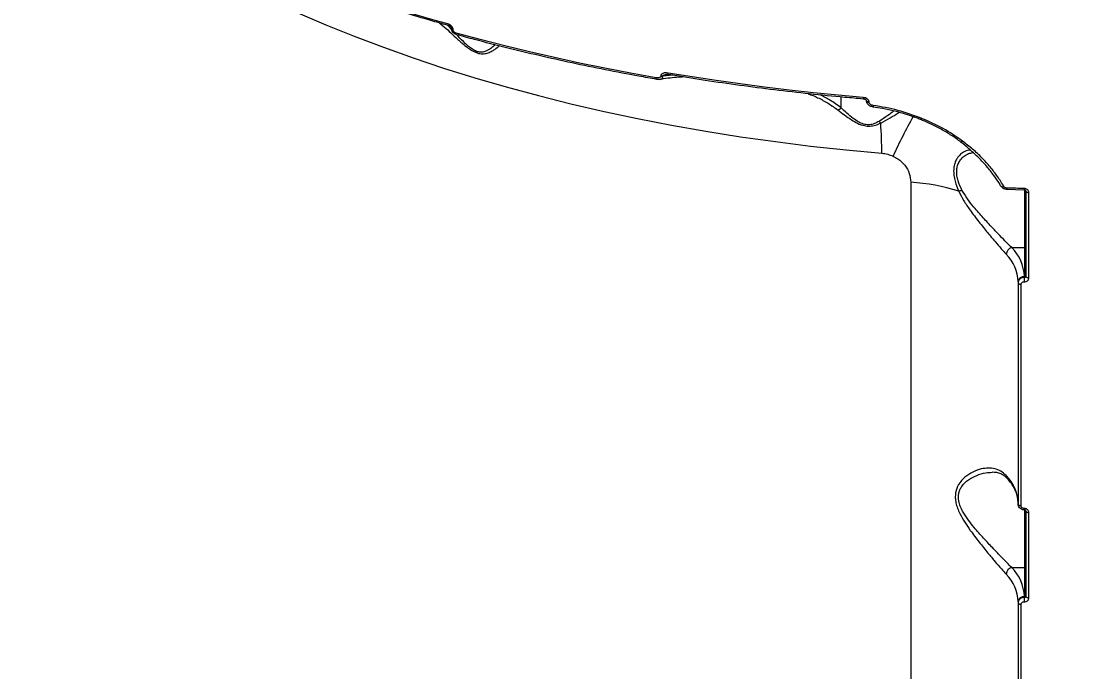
# Model space of a CAD drawing. Header units: millimetres. Extents: x -4781 to 5098, y -4410 to 4664.
# Drawn here: x -1918.4 to -1572.3, y -180.9 to 28 of the extents above; entities that cross this region are included whole.
import ezdxf

# ---------------------------------------------------------------- set-up
doc = ezdxf.new("R2010")
doc.units = ezdxf.units.MM
for name, color, linetype in [('DIKOM_ОБЪЕКТ', 7, 'Continuous'), ('DIKOM_РАЗМЕР_ЗОНА', 7, 'Continuous'), ('DIKOM_РАЗМЕР_ОБЪЕКТА', 7, 'Continuous')]:
    doc.layers.add(name, color=color, linetype=linetype)
doc.styles.add('style1', font='arial.ttf', dxfattribs={"width": 0.8})
doc.dimstyles.new('1-50', dxfattribs={"dimtxt": 300, "dimasz": 200, "dimexe": 100, "dimexo": 0, "dimgap": 100, "dimtad": 1, "dimtxsty": 'style1', "dimcen": 200, "dimclrd": 7, "dimclre": 7, "dimclrt": 7, "dimadec": 1, "dimazin": 2, "dimtfac": 1, "dimtmove": 0, "dimatfit": 2, "dimfxl": 0, "dimlwd": 25, "dimlwe": 18, "dimarcsym": 0})

# ---------------------------------------------------------------- blocks, each defined once
blk = doc.blocks.new('*D54')
at = {"layer": 'Defpoints', "color": 0, "transparency": 16777216}
for p in [(2534.93, 1098.4), (-3331.22, 763.4), (2534.93, -3200.56)]:
    blk.add_point(p, dxfattribs=at)
at = {"layer": 'DIKOM_РАЗМЕР_ОБЪЕКТА', "color": 7, "lineweight": 18, "transparency": 16777216}
for p, q in [((2534.93, 1098.4), (2534.93, -3300.56)), ((-3331.22, 763.4), (-3331.22, -3300.56))]:
    blk.add_line(p, q, dxfattribs=at)
at = {"layer": 'DIKOM_РАЗМЕР_ОБЪЕКТА', "color": 7, "lineweight": 25, "transparency": 16777216}
blk.add_line((-3131.22, -3200.56), (2334.93, -3200.56), dxfattribs=at)
at = {"layer": 'DIKOM_РАЗМЕР_ОБЪЕКТА', "color": 7, "transparency": 16777216}
for points in [[(-3131.22, -3167.23), (-3131.22, -3233.9), (-3331.22, -3200.56)], [(2334.93, -3167.23), (2334.93, -3233.9), (2534.93, -3200.56)]]:
    blk.add_solid(points, dxfattribs=at)
at = {"layer": 'DIKOM_РАЗМЕР_ОБЪЕКТА', "color": 7, "transparency": 16777216, "insert": (941.13, -2947.39), "char_height": 300, "attachment_point": 5, "style": 'style1'}
blk.add_mtext('5870', dxfattribs=at)
blk = doc.blocks.new('*D57')
at = {"layer": 'Defpoints', "color": 0, "transparency": 16777216}
for p in [(4034.06, 1180.11), (-4781.22, 856.14), (4034.06, -4310.06)]:
    blk.add_point(p, dxfattribs=at)
at = {"layer": 'DIKOM_РАЗМЕР_ЗОНА', "color": 7, "lineweight": 18, "transparency": 16777216}
for p, q in [((4034.06, 1180.11), (4034.06, -4410.06)), ((-4781.22, 856.14), (-4781.22, -4410.06))]:
    blk.add_line(p, q, dxfattribs=at)
at = {"layer": 'DIKOM_РАЗМЕР_ЗОНА', "color": 7, "lineweight": 25, "transparency": 16777216}
blk.add_line((-4581.22, -4310.06), (3834.06, -4310.06), dxfattribs=at)
at = {"layer": 'DIKOM_РАЗМЕР_ЗОНА', "color": 7, "transparency": 16777216}
for points in [[(-4581.22, -4276.72), (-4581.22, -4343.39), (-4781.22, -4310.06)], [(3834.06, -4276.72), (3834.06, -4343.39), (4034.06, -4310.06)]]:
    blk.add_solid(points, dxfattribs=at)
at = {"layer": 'DIKOM_РАЗМЕР_ЗОНА', "color": 7, "transparency": 16777216, "insert": (-1490.8, -4056.88), "char_height": 300, "attachment_point": 5, "style": 'style1'}
blk.add_mtext('8820', dxfattribs=at)

msp = doc.modelspace()

# ---------------------------------------------------------------- linework, layer by layer
at = {"layer": 'DIKOM_ОБЪЕКТ', "color": 7, "linetype": 'Continuous', "lineweight": 15}
for p, q in [((-1780.156, 25.479), (-1781.424, 26.798)), ((-1780.211, 25.901), (-1780.211, 25.929)), ((-1779.687, 25.448), (-1779.687, 25.476)), ((-1712.934, 10.593), (-1712.934, 10.489)), ((-1712.287, 10.595), (-1710.285, 10.957)), ((-1709.103, 10.759), (-1712.287, 10.491)), ((-1712.287, 10.491), (-1712.287, 10.595)), ((-1654.998, 0.267), (-1654.998, 3.767)), ((-1646.828, 2.593), (-1646.828, 2.653)), ((-1645.985, 2.084), (-1645.985, 2.165)), ((-1644.667, 0.573), (-1644.671, 0.573)), ((-1632.583, -23.649), (-1632.583, -323.657)), ((-1596.101, -26.128), (-1601.721, -25.998)), ((-1596.081, -26.098), (-1596.081, -44.644)), ((-1595.581, -26.442), (-1595.581, -53.871)), ((-1594.616, -54.386), (-1594.616, -26.957)), ((-1600.131, -44.644), (-1596.081, -44.644)), ((-1596.081, -44.644), (-1596.081, -53.912)), ((-1596.081, -53.912), (-1596.081, -54.272)), ((-1598.081, -55.626), (-1598.081, -55.966)), ((-1598.081, -55.966), (-1598.081, -127.111)), ((-1597.122, -127.626), (-1597.122, -56.481)), ((-1596.081, -128.958), (-1596.081, -147.504)), ((-1595.581, -129.302), (-1595.581, -156.732)), ((-1594.616, -157.246), (-1594.616, -129.817)), ((-1600.131, -147.504), (-1596.081, -147.504)), ((-1596.081, -147.504), (-1596.081, -156.772)), ((-1598.081, -158.486), (-1598.081, -158.826)), ((-1598.081, -158.826), (-1598.081, -229.971)), ((-1596.081, -156.772), (-1596.081, -157.132)), ((-1597.122, -230.486), (-1597.122, -159.341))]:
    msp.add_line(p, q, dxfattribs=at)
at = {"layer": 'DIKOM_ОБЪЕКТ', "color": 7, "linetype": 'Continuous', "lineweight": 15, "flags": 128}
for points in [[(-1781.103, 27.158), (-1786.234, 28.622), (-1791.324, 30.123), (-1796.373, 31.661), (-1801.38, 33.235), (-1806.344, 34.845), (-1811.263, 36.49), (-1816.138, 38.17), (-1820.966, 39.886)], [(-1829.565, 30.854), (-1820.626, 27.004), (-1811.464, 23.298), (-1802.086, 19.736), (-1792.502, 16.323), (-1782.721, 13.062), (-1772.75, 9.957), (-1762.601, 7.01), (-1752.282, 4.223), (-1741.802, 1.6), (-1731.172, -0.858), (-1720.402, -3.146), (-1709.501, -5.265), (-1698.48, -7.212), (-1687.348, -8.985), (-1676.117, -10.582), (-1664.796, -12.002), (-1653.396, -13.243), (-1641.929, -14.305)], [(-1714.393, 9.936), (-1722.675, 11.426), (-1730.896, 13.004), (-1739.051, 14.671), (-1747.136, 16.424), (-1755.149, 18.265), (-1763.085, 20.191), (-1770.941, 22.203), (-1778.714, 24.298)], [(-1778.508, 23.788), (-1778.522, 23.792), (-1778.588, 23.836), (-1778.642, 23.911), (-1778.681, 24.016), (-1778.706, 24.146), (-1778.714, 24.298)], [(-1647.927, 3.612), (-1655.878, 4.323), (-1663.802, 5.112), (-1671.695, 5.98), (-1679.554, 6.926), (-1687.376, 7.949), (-1695.158, 9.05), (-1702.898, 10.226), (-1710.593, 11.48)], [(-1710.448, 10.984), (-1710.455, 10.985), (-1710.502, 11.018), (-1710.54, 11.087), (-1710.569, 11.19), (-1710.587, 11.322), (-1710.593, 11.48)], [(-1714.244, 9.439), (-1714.263, 9.444), (-1714.307, 9.483), (-1714.344, 9.555), (-1714.371, 9.657), (-1714.387, 9.785), (-1714.393, 9.936)], [(-1646.828, 2.665), (-1646.79, 2.534), (-1646.675, 2.4), (-1646.492, 2.289), (-1646.255, 2.208), (-1645.985, 2.165)], [(-1646.828, 2.594), (-1646.79, 2.453), (-1646.675, 2.32), (-1646.492, 2.208), (-1646.255, 2.128), (-1645.985, 2.084)], [(-1616.494, -10.672), (-1616.452, -10.691), (-1616.387, -10.685), (-1616.303, -10.65), (-1616.205, -10.587), (-1616.095, -10.498), (-1615.978, -10.387)], [(-1603.478, -24.892), (-1603.464, -24.979), (-1603.455, -25)], [(-1603.455, -25), (-1603.418, -25.049), (-1603.343, -25.099), (-1603.239, -25.127), (-1603.113, -25.133), (-1602.967, -25.117), (-1602.807, -25.078), (-1602.64, -25.019)], [(-1596.119, -25.643), (-1596.823, -25.629), (-1597.526, -25.614), (-1598.23, -25.599), (-1598.933, -25.583), (-1599.636, -25.566), (-1600.34, -25.549), (-1601.043, -25.531), (-1601.746, -25.513)], [(-1595.581, -26.442), (-1595.563, -26.541), (-1595.508, -26.635), (-1595.42, -26.723), (-1595.3, -26.8), (-1595.155, -26.864), (-1594.988, -26.913), (-1594.806, -26.944), (-1594.616, -26.957)], [(-1595.581, -53.871), (-1595.563, -53.97), (-1595.508, -54.065), (-1595.42, -54.152), (-1595.3, -54.23), (-1595.155, -54.293), (-1594.988, -54.342), (-1594.806, -54.374), (-1594.616, -54.386)], [(-1598.081, -55.966), (-1598.063, -56.064), (-1598.009, -56.158), (-1597.921, -56.246), (-1597.803, -56.323), (-1597.658, -56.387), (-1597.492, -56.436), (-1597.311, -56.467), (-1597.122, -56.481)], [(-1598.081, -127.111), (-1598.063, -127.209), (-1598.009, -127.303), (-1597.921, -127.391), (-1597.803, -127.468), (-1597.658, -127.532), (-1597.492, -127.58), (-1597.311, -127.612), (-1597.122, -127.626)], [(-1595.581, -129.302), (-1595.563, -129.401), (-1595.508, -129.495), (-1595.42, -129.583), (-1595.3, -129.66), (-1595.155, -129.724), (-1594.988, -129.773), (-1594.806, -129.804), (-1594.616, -129.817)], [(-1598.081, -158.826), (-1598.063, -158.924), (-1598.009, -159.018), (-1597.921, -159.106), (-1597.803, -159.183), (-1597.658, -159.247), (-1597.492, -159.296), (-1597.311, -159.327), (-1597.122, -159.341)], [(-1595.581, -156.732), (-1595.563, -156.83), (-1595.508, -156.925), (-1595.42, -157.012), (-1595.3, -157.089), (-1595.155, -157.154), (-1594.988, -157.202), (-1594.806, -157.233), (-1594.616, -157.246)]]:
    msp.add_lwpolyline(points, dxfattribs=at)
at = {"layer": 'DIKOM_ОБЪЕКТ', "color": 7, "linetype": 'Continuous', "lineweight": 15}
for centre, radius, start, end in [((-1780.6, 27.065), 0.512, 169.58378, 234.81008), ((-1779.634, 26.064), 0.591, 192.50161, 264.92036), ((-1779.63, 26.044), 0.599, 194.25983, 264.6148), ((-1712.617, 12.457), 1.891, 260.36191, 280.06031), ((-1712.617, 12.339), 1.877, 260.28715, 280.13507), ((-1647.267, 3.467), 0.676, 167.57274, 210.46157), ((-1656.923, 2.082), 2.646, 290.05819, 316.68779), ((-1643.793, 0.846), 0.92, 166.85523, 197.22749), ((-1477.341, -89.024), 177.047, 150.75164, 155.37585), ((-1630.062, -2.797), 0.887, 312.08408, 344.07106), ((-1640.489, -2.495), 2.764, 214.55062, 230.36879), ((-1770.396, -13.746), 128.469, 359.75064, 4.0718), ((-1637.047, -91.033), 67.533, 72.88644, 86.21004), ((-1618.623, -20.428), 6.233, 283.43588, 293.58291), ((-1599.955, -25.664), 1.797, 175.1922, 190.71804), ((-1593.715, -25.794), 2.409, 176.41619, 187.97602), ((-1599.568, -46.951), 2.375, 103.71832, 176.3348), ((-1609.85, -54.41), 13.778, 2.07104, 45.13977), ((-1596.048, -44.177), 0.468, 265.88404, 355.33655), ((-1611.195, -56.101), 13.122, 2.07352, 45.14074), ((-1596.214, -55.781), 1.874, 85.93867, 175.26617), ((-1573.143, -55.596), 22.977, 176.6958, 180.1186), ((-1611.193, -127.245), 13.121, 2.07074, 45.14352), ((-1600.629, -117.981), 1.311, 178.40348, 221.7844), ((-1593.666, -128.653), 2.458, 176.50243, 187.83353), ((-1599.568, -149.811), 2.375, 103.71832, 176.3348), ((-1609.851, -157.27), 13.779, 2.07236, 45.13845), ((-1596.047, -147.037), 0.468, 265.86278, 355.29479), ((-1611.195, -158.961), 13.123, 2.07443, 45.13983), ((-1596.214, -158.641), 1.874, 85.94489, 175.25995), ((-1573.143, -158.456), 22.977, 176.6958, 180.1186)]:
    msp.add_arc(centre, radius, start, end, dxfattribs=at)
for points, knots in [([(-1780.895, 26.647), (-1782.665, 27.149), (-1787.8, 28.606), (-1796.182, 31.125), (-1805.978, 34.252), (-1814.145, 37.014), (-1819.017, 38.754), (-1820.732, 39.367)], [0, 0, 0, 0, 0.129324, 0.3750439, 0.6207775, 0.8665159, 1, 1, 1, 1]), ([(-1784.007, 27.536), (-1783.663, 27.253), (-1781.968, 25.859), (-1779.412, 23.422), (-1776.672, 20.956), (-1774.82, 19.484), (-1773.334, 18.504), (-1771.776, 17.825), (-1770.166, 17.585), (-1768.692, 17.837), (-1767.384, 18.381), (-1766.046, 19.189), (-1765.336, 19.819), (-1764.899, 20.205)], [0, 0, 0, 0, 0.0538722, 0.2653687, 0.3877852, 0.4497691, 0.5135648, 0.5732555, 0.6330778, 0.7133812, 0.793099, 0.8729891, 1, 1, 1, 1]), ([(-1779.687, 25.476), (-1779.69, 25.542), (-1779.701, 25.756), (-1779.837, 26.149), (-1780.155, 26.597), (-1780.599, 26.969), (-1780.935, 27.095), (-1781.103, 27.158)], [0, 0, 0, 0, 0.0932092, 0.303856, 0.5302445, 0.7651576, 1, 1, 1, 1]), ([(-1780.213, 25.934), (-1780.212, 25.942), (-1780.211, 25.96), (-1780.231, 26.045), (-1780.283, 26.163), (-1780.377, 26.3), (-1780.514, 26.443), (-1780.685, 26.564), (-1780.826, 26.63), (-1780.884, 26.643), (-1780.892, 26.644)], [0, 0, 0, 0, 0.0921005, 0.2057078, 0.3191691, 0.4537432, 0.6002252, 0.7736065, 0.9658544, 1, 1, 1, 1]), ([(-1778.505, 23.802), (-1778.563, 23.814), (-1778.864, 23.876), (-1779.386, 24.205), (-1779.912, 24.79), (-1780.193, 25.404), (-1780.186, 25.769), (-1780.183, 25.899)], [0, 0, 0, 0, 0.0617289, 0.3256303, 0.6140422, 0.8634406, 1, 1, 1, 1]), ([(-1778.714, 24.298), (-1778.829, 24.341), (-1779.058, 24.426), (-1779.362, 24.679), (-1779.582, 24.986), (-1779.677, 25.257), (-1779.684, 25.404), (-1779.687, 25.448)], [0, 0, 0, 0, 0.2336382, 0.4672479, 0.6955926, 0.9088488, 1, 1, 1, 1]), ([(-1766.299, 20.565), (-1766.317, 20.543), (-1766.65, 20.13), (-1767.511, 19.35), (-1768.889, 18.498), (-1770.36, 18.074), (-1771.813, 18.241), (-1773.18, 18.88), (-1774.438, 19.791), (-1775.27, 20.529), (-1776.514, 21.69), (-1777.517, 22.733), (-1778.393, 23.645), (-1778.555, 23.813)], [0, 0, 0, 0, 0.0091918, 0.1692698, 0.327968, 0.4403921, 0.5214244, 0.6022732, 0.6841893, 0.7666355, 0.7801139, 0.9593957, 1, 1, 1, 1]), ([(-1714.244, 9.439), (-1716.156, 9.776), (-1721.701, 10.754), (-1730.798, 12.49), (-1741.494, 14.695), (-1752.067, 17.053), (-1762.509, 19.561), (-1771.312, 21.821), (-1776.606, 23.268), (-1778.508, 23.788)], [0, 0, 0, 0, 0.0864643, 0.2507426, 0.4150271, 0.5793142, 0.7436045, 0.9078989, 1, 1, 1, 1]), ([(-1712.934, 10.489), (-1712.943, 10.422), (-1712.96, 10.289), (-1713.107, 10.111), (-1713.388, 9.953), (-1713.838, 9.872), (-1714.202, 9.914), (-1714.393, 9.936)], [0, 0, 0, 0, 0.120574, 0.2406417, 0.4168886, 0.6949924, 1, 1, 1, 1]), ([(-1713.222, 9.442), (-1713.081, 9.461), (-1712.795, 9.5), (-1712.512, 9.768), (-1712.329, 10.101), (-1712.301, 10.359), (-1712.287, 10.491)], [0, 0, 0, 0, 0.2776395, 0.5636244, 0.7759032, 1, 1, 1, 1]), ([(-1710.593, 11.48), (-1710.897, 11.513), (-1711.484, 11.578), (-1712.21, 11.438), (-1712.659, 11.181), (-1712.891, 10.902), (-1712.919, 10.696), (-1712.934, 10.593)], [0, 0, 0, 0, 0.3047204, 0.5876362, 0.7665129, 0.8828882, 1, 1, 1, 1]), ([(-1712.287, 10.595), (-1712.284, 10.61), (-1712.279, 10.643), (-1712.234, 10.7), (-1712.089, 10.804), (-1711.766, 10.926), (-1711.466, 10.952), (-1711.289, 10.968)], [0, 0, 0, 0, 0.0456182, 0.1014529, 0.2033128, 0.5305216, 1, 1, 1, 1]), ([(-1710.449, 10.964), (-1710.523, 10.982), (-1710.825, 11.057), (-1711.166, 11.044), (-1711.36, 10.995), (-1711.382, 10.989)], [0, 0, 0, 0, 0.2252266, 0.9124249, 1, 1, 1, 1]), ([(-1647.849, 3.124), (-1649.842, 3.297), (-1655.621, 3.798), (-1665.144, 4.748), (-1676.391, 6.029), (-1687.565, 7.47), (-1698.464, 9.042), (-1706.071, 10.249), (-1709.989, 10.907), (-1710.448, 10.984)], [0, 0, 0, 0, 0.0939947, 0.2725756, 0.4511626, 0.6297525, 0.8083422, 0.9775375, 1, 1, 1, 1]), ([(-1713.237, 9.421), (-1713.282, 9.411), (-1713.58, 9.347), (-1713.929, 9.359), (-1714.215, 9.441), (-1714.244, 9.449)], [0, 0, 0, 0, 0.1377384, 0.9121644, 1, 1, 1, 1]), ([(-1705.613, 10.203), (-1705.903, 10.19), (-1708.03, 10.09), (-1710.573, 9.836), (-1712.825, 9.493), (-1713.22, 9.433)], [0, 0, 0, 0, 0.1151754, 0.8449009, 1, 1, 1, 1]), ([(-1665.524, 4.818), (-1664.514, 4.412), (-1662.296, 3.521), (-1659.095, 1.791), (-1657.045, 0.33), (-1656.016, -0.403)], [0, 0, 0, 0, 0.2943184, 0.6457954, 1, 1, 1, 1]), ([(-1654.998, 0.267), (-1656.162, 1.14), (-1658.248, 2.704), (-1660.633, 3.902), (-1661.688, 4.431)], [0, 0, 0, 0, 0.5579934, 1, 1, 1, 1]), ([(-1645.985, 2.165), (-1645.994, 2.26), (-1646.016, 2.479), (-1646.216, 2.83), (-1646.606, 3.191), (-1647.2, 3.498), (-1647.676, 3.573), (-1647.927, 3.612)], [0, 0, 0, 0, 0.12068134, 0.27842691, 0.47056083, 0.72089996, 1, 1, 1, 1]), ([(-1642.765, -4.063), (-1643.25, -4.329), (-1644.165, -4.831), (-1645.763, -5.224), (-1647.486, -5.088), (-1648.633, -4.625), (-1649.879, -3.96), (-1651.309, -2.976), (-1653.175, -1.422), (-1654.39, -0.296), (-1654.998, 0.267)], [0, 0, 0, 0, 0.1298003, 0.2451245, 0.3384619, 0.4557911, 0.4772342, 0.6177253, 0.8086831, 1, 1, 1, 1]), ([(-1646.826, 2.65), (-1646.826, 2.65), (-1646.826, 2.649), (-1646.847, 2.689), (-1646.901, 2.751), (-1647.006, 2.843), (-1647.194, 2.957), (-1647.526, 3.086), (-1647.828, 3.132), (-1648.012, 3.131), (-1648.032, 3.131)], [0, 0, 0, 0, 0.0374325, 0.1023624, 0.1786143, 0.2649272, 0.4087298, 0.6209113, 0.9600362, 1, 1, 1, 1]), ([(-1644.669, 0.586), (-1644.757, 0.595), (-1645.16, 0.64), (-1645.782, 0.91), (-1646.404, 1.41), (-1646.729, 1.982), (-1646.867, 2.4), (-1646.828, 2.594), (-1646.827, 2.595)], [0, 0, 0, 0, 0.0817959, 0.3760706, 0.6106258, 0.8127692, 0.999235, 1, 1, 1, 1]), ([(-1644.688, 1.055), (-1644.854, 1.09), (-1645.182, 1.158), (-1645.584, 1.388), (-1645.847, 1.654), (-1645.968, 1.891), (-1645.98, 2.03), (-1645.985, 2.084)], [0, 0, 0, 0, 0.2734273, 0.5393389, 0.7387639, 0.8989215, 1, 1, 1, 1]), ([(-1629.209, -3.04), (-1631.695, -2.13), (-1636.728, -0.289), (-1642.013, 0.603), (-1644.688, 1.055)], [0, 0, 0, 0, 0.4938496, 1, 1, 1, 1]), ([(-1629.476, -3.475), (-1629.736, -3.364), (-1631.192, -2.739), (-1633.96, -1.814), (-1637.761, -0.726), (-1641.347, 0.072), (-1643.663, 0.403), (-1644.671, 0.547)], [0, 0, 0, 0, 0.0540211, 0.3030733, 0.5536258, 0.8055963, 1, 1, 1, 1]), ([(-1656.016, -0.403), (-1655.33, -0.931), (-1653.951, -1.993), (-1651.852, -3.479), (-1649.707, -4.729), (-1647.678, -5.488), (-1645.657, -5.65), (-1643.864, -5.325), (-1642.804, -4.864), (-1642.252, -4.624)], [0, 0, 0, 0, 0.1836397, 0.3692183, 0.509065, 0.6522055, 0.7508551, 0.8702064, 1, 1, 1, 1]), ([(-1638.042, -0.705), (-1638.655, -1.197), (-1640.003, -2.278), (-1641.79, -3.433), (-1642.765, -4.063)], [0, 0, 0, 0, 0.4542458, 1, 1, 1, 1]), ([(-1642.252, -4.624), (-1641.213, -4.072), (-1639.132, -2.966), (-1637.256, -1.739), (-1636.464, -1.234), (-1636.356, -1.165)], [0, 0, 0, 0, 0.4629147, 0.9266582, 1, 1, 1, 1]), ([(-1615.978, -10.387), (-1618.015, -8.983), (-1622.135, -6.142), (-1626.833, -4.082), (-1629.209, -3.04)], [0, 0, 0, 0, 0.49416311, 1, 1, 1, 1]), ([(-1616.519, -10.704), (-1616.972, -10.359), (-1618.437, -9.243), (-1621.116, -7.557), (-1624.529, -5.668), (-1627.332, -4.313), (-1629.019, -3.659), (-1629.478, -3.481)], [0, 0, 0, 0, 0.1172671, 0.3790579, 0.6408568, 0.9023803, 1, 1, 1, 1]), ([(-1613.374, -13.324), (-1613.4, -13.321), (-1614.054, -13.253), (-1615.157, -13.675), (-1616.601, -14.566), (-1617.637, -15.769), (-1618.352, -17.181), (-1618.764, -18.697), (-1618.861, -20.455), (-1618.566, -22.839), (-1617.873, -24.909), (-1617.268, -26.279), (-1617.175, -26.491)], [0, 0, 0, 0, 0.0066424, 0.1681106, 0.2964514, 0.4246357, 0.5191672, 0.6135899, 0.7097042, 0.8058263, 0.969969, 1, 1, 1, 1]), ([(-1605.789, -21.618), (-1605.83, -21.558), (-1606.542, -20.49), (-1608.177, -18.53), (-1610.691, -15.755), (-1613.499, -13.177), (-1615.458, -11.498), (-1616.539, -10.747), (-1616.552, -10.738)], [0, 0, 0, 0, 0.0146926, 0.2594984, 0.5052833, 0.7513867, 0.9970011, 1, 1, 1, 1]), ([(-1602.64, -25.019), (-1603.308, -23.936), (-1604.645, -21.769), (-1607.033, -18.695), (-1609.708, -15.749), (-1612.672, -12.948), (-1614.876, -11.241), (-1615.978, -10.387)], [0, 0, 0, 0, 0.1976752, 0.3953818, 0.5930935, 0.7965367, 1, 1, 1, 1]), ([(-1641.929, -14.305), (-1641.87, -14.311), (-1641.23, -14.368), (-1639.977, -14.582), (-1638.857, -15.028), (-1638.287, -15.255)], [0, 0, 0, 0, 0.0468396, 0.5143187, 1, 1, 1, 1]), ([(-1638.287, -15.255), (-1637.768, -15.525), (-1636.313, -16.28), (-1634.389, -18.144), (-1632.872, -20.783), (-1632.68, -22.687), (-1632.583, -23.649)], [0, 0, 0, 0, 0.1529543, 0.42836, 0.7114274, 1, 1, 1, 1]), ([(-1616.129, -26.141), (-1616.227, -25.946), (-1616.856, -24.697), (-1617.563, -22.846), (-1617.867, -20.741), (-1617.821, -19.641), (-1617.642, -18.582), (-1617.319, -17.572), (-1616.551, -16.267), (-1615.451, -15.179), (-1614.061, -14.349), (-1613.047, -14.187), (-1612.539, -14.105)], [0, 0, 0, 0, 0.0312949, 0.2004939, 0.2902507, 0.3800038, 0.3969116, 0.4947387, 0.592726, 0.7281732, 0.8638071, 1, 1, 1, 1]), ([(-1603.557, -25.053), (-1603.67, -24.847), (-1604.319, -23.664), (-1605.125, -22.543), (-1605.789, -21.618)], [0, 0, 0, 0, 0.1744889, 1, 1, 1, 1]), ([(-1617.175, -26.491), (-1616.652, -27.537), (-1615.606, -29.633), (-1613.329, -32.915), (-1610.714, -36.378), (-1607.989, -39.722), (-1605.572, -42.631), (-1603.554, -45.003), (-1602.452, -46.228), (-1601.939, -46.799)], [0, 0, 0, 0, 0.1281466, 0.2567388, 0.4268145, 0.5968786, 0.7373107, 0.8775702, 1, 1, 1, 1]), ([(-1600.131, -44.644), (-1600.672, -44.11), (-1601.827, -42.969), (-1603.938, -40.788), (-1606.46, -38.146), (-1609.314, -35.096), (-1612.044, -31.991), (-1614.437, -29.018), (-1615.56, -27.109), (-1616.129, -26.141)], [0, 0, 0, 0, 0.1227058, 0.2624637, 0.4060154, 0.5749186, 0.7482583, 0.8723631, 1, 1, 1, 1]), ([(-1601.72, -25.982), (-1601.807, -25.983), (-1602.152, -25.985), (-1602.708, -25.766), (-1603.235, -25.38), (-1603.405, -25.042), (-1603.469, -24.914)], [0, 0, 0, 0, 0.11913925, 0.47153513, 0.79969279, 1, 1, 1, 1]), ([(-1601.746, -25.513), (-1601.859, -25.501), (-1602.084, -25.476), (-1602.384, -25.319), (-1602.558, -25.15), (-1602.626, -25.042), (-1602.64, -25.019)], [0, 0, 0, 0, 0.3066876, 0.6134626, 0.9194796, 1, 1, 1, 1]), ([(-1595.594, -26.416), (-1595.593, -26.399), (-1595.592, -26.37), (-1595.679, -26.269), (-1595.801, -26.192), (-1595.955, -26.138), (-1596.105, -26.123), (-1596.191, -26.132), (-1596.222, -26.136)], [0, 0, 0, 0, 0.2755959, 0.4587833, 0.6092176, 0.7619937, 0.9132126, 1, 1, 1, 1]), ([(-1594.616, -26.957), (-1594.623, -26.862), (-1594.641, -26.623), (-1594.821, -26.259), (-1595.161, -25.926), (-1595.612, -25.695), (-1595.95, -25.661), (-1596.119, -25.643)], [0, 0, 0, 0, 0.1404786, 0.3549715, 0.5698029, 0.7849291, 1, 1, 1, 1]), ([(-1596.081, -54.272), (-1596.229, -54.279), (-1596.601, -54.296), (-1597.164, -54.497), (-1597.671, -54.879), (-1598.015, -55.389), (-1598.059, -55.774), (-1598.081, -55.966)], [0, 0, 0, 0, 0.1416693, 0.3564357, 0.570969, 0.7854616, 1, 1, 1, 1]), ([(-1596.119, -55.644), (-1596.008, -55.64), (-1595.729, -55.63), (-1595.306, -55.483), (-1594.925, -55.2), (-1594.666, -54.819), (-1594.632, -54.531), (-1594.616, -54.386)], [0, 0, 0, 0, 0.14182106, 0.35681212, 0.57138611, 0.78572924, 1, 1, 1, 1]), ([(-1595.581, -53.871), (-1595.587, -53.919), (-1595.598, -54.015), (-1595.684, -54.139), (-1595.811, -54.229), (-1595.951, -54.273), (-1596.044, -54.272), (-1596.081, -54.272)], [0, 0, 0, 0, 0.21435893, 0.42813662, 0.64263792, 0.85785459, 1, 1, 1, 1]), ([(-1597.122, -56.481), (-1597.111, -56.385), (-1597.089, -56.192), (-1596.916, -55.939), (-1596.662, -55.751), (-1596.38, -55.653), (-1596.193, -55.647), (-1596.119, -55.644)], [0, 0, 0, 0, 0.21418831, 0.42864619, 0.64317434, 0.85809149, 1, 1, 1, 1]), ([(-1601.939, -117.944), (-1602.494, -117.437), (-1603.606, -116.421), (-1605.583, -115.677), (-1607.704, -115.447), (-1610.081, -115.753), (-1612.661, -116.667), (-1615.219, -118.322), (-1617.254, -120.566), (-1618.206, -122.961), (-1618.325, -125.022), (-1618.113, -126.693), (-1617.589, -128.422), (-1616.669, -130.524), (-1615.289, -132.919), (-1613.189, -135.98), (-1610.636, -139.332), (-1607.917, -142.67), (-1605.509, -145.565), (-1603.521, -147.901), (-1602.437, -149.106), (-1601.939, -149.659)], [0, 0, 0, 0, 0.0554785, 0.1110255, 0.1664981, 0.2220086, 0.2900244, 0.3579638, 0.422679, 0.4774109, 0.5052492, 0.5330949, 0.5627091, 0.5923759, 0.6404327, 0.6885836, 0.7603241, 0.8320607, 0.891, 0.9498675, 1, 1, 1, 1]), ([(-1600.131, -147.504), (-1600.656, -146.986), (-1601.792, -145.865), (-1603.873, -143.717), (-1606.385, -141.087), (-1609.231, -138.041), (-1611.904, -135.028), (-1614.12, -132.245), (-1615.571, -130.101), (-1616.555, -128.191), (-1617.21, -126.36), (-1617.354, -124.839), (-1617.163, -123.499), (-1616.836, -122.483), (-1615.891, -120.864), (-1614.054, -119.175), (-1611.376, -117.772), (-1608.75, -116.988), (-1607.109, -116.91), (-1606.412, -116.877)], [0, 0, 0, 0, 0.0614301, 0.1331402, 0.2068028, 0.2939332, 0.3833503, 0.4406177, 0.4990479, 0.5330422, 0.5679365, 0.6178943, 0.6312048, 0.6623718, 0.6945829, 0.7715354, 0.8535144, 0.9377467, 1, 1, 1, 1]), ([(-1601.612, -118.885), (-1601.709, -118.77), (-1602.085, -118.324), (-1602.857, -117.773), (-1603.964, -117.215), (-1605.151, -116.898), (-1606.025, -116.89), (-1606.409, -116.887)], [0, 0, 0, 0, 0.0752195, 0.2906094, 0.5342382, 0.7957365, 1, 1, 1, 1]), ([(-1598.081, -126.771), (-1598.088, -126.501), (-1598.111, -125.666), (-1598.374, -124.268), (-1598.992, -122.583), (-1599.923, -120.928), (-1600.853, -119.689), (-1601.466, -119.01), (-1601.603, -118.858)], [0, 0, 0, 0, 0.1027429, 0.3181918, 0.5309331, 0.7384689, 0.941505, 1, 1, 1, 1]), ([(-1596.1, -128.974), (-1596.159, -128.976), (-1596.473, -128.991), (-1597.042, -128.797), (-1597.651, -128.345), (-1597.999, -127.732), (-1598.124, -127.24), (-1598.064, -126.987), (-1598.053, -126.943)], [0, 0, 0, 0, 0.0539523, 0.291663, 0.5388073, 0.7514199, 0.957338, 1, 1, 1, 1]), ([(-1596.119, -128.503), (-1596.232, -128.491), (-1596.458, -128.468), (-1596.758, -128.314), (-1596.985, -128.092), (-1597.104, -127.848), (-1597.117, -127.689), (-1597.122, -127.626)], [0, 0, 0, 0, 0.2150737, 0.4302551, 0.6450897, 0.8595526, 1, 1, 1, 1]), ([(-1595.594, -129.276), (-1595.593, -129.259), (-1595.593, -129.23), (-1595.679, -129.129), (-1595.801, -129.052), (-1595.956, -128.999), (-1596.105, -128.983), (-1596.191, -128.992), (-1596.222, -128.996)], [0, 0, 0, 0, 0.2754203, 0.458806, 0.6092577, 0.7619245, 0.9132025, 1, 1, 1, 1]), ([(-1594.616, -129.817), (-1594.623, -129.723), (-1594.641, -129.483), (-1594.821, -129.119), (-1595.161, -128.786), (-1595.612, -128.555), (-1595.95, -128.521), (-1596.119, -128.503)], [0, 0, 0, 0, 0.1406763, 0.3551277, 0.5698806, 0.7849651, 1, 1, 1, 1]), ([(-1596.081, -157.132), (-1596.229, -157.139), (-1596.601, -157.157), (-1597.164, -157.356), (-1597.671, -157.739), (-1598.015, -158.249), (-1598.059, -158.634), (-1598.081, -158.826)], [0, 0, 0, 0, 0.1416819, 0.3563991, 0.5709317, 0.7854235, 1, 1, 1, 1]), ([(-1597.122, -159.341), (-1597.111, -159.245), (-1597.089, -159.052), (-1596.916, -158.8), (-1596.662, -158.611), (-1596.38, -158.513), (-1596.193, -158.507), (-1596.119, -158.504)], [0, 0, 0, 0, 0.2142095, 0.4284635, 0.6431255, 0.8580638, 1, 1, 1, 1]), ([(-1596.119, -158.504), (-1596.008, -158.5), (-1595.729, -158.49), (-1595.306, -158.344), (-1594.925, -158.059), (-1594.666, -157.679), (-1594.632, -157.391), (-1594.616, -157.246)], [0, 0, 0, 0, 0.1418015, 0.3567369, 0.5713707, 0.7857451, 1, 1, 1, 1]), ([(-1595.581, -156.732), (-1595.587, -156.78), (-1595.598, -156.875), (-1595.684, -156.999), (-1595.811, -157.089), (-1595.951, -157.133), (-1596.044, -157.132), (-1596.081, -157.132)], [0, 0, 0, 0, 0.2139207, 0.4279186, 0.6426867, 0.857808, 1, 1, 1, 1])]:
    msp.add_open_spline(points, degree=3, knots=knots, dxfattribs=at)

# ---------------------------------------------------------------- dimensions: what is measured, and where the dimension line sits
at = {"layer": 'DIKOM_РАЗМЕР_ЗОНА'}
dim = msp.add_linear_dim(base=(4034.06, -4310.056), p1=(-4781.222, 856.139), p2=(4034.06, 1180.105), text='8820', dimstyle='1-50', dxfattribs=at)
dim.commit()
dim.dimension.update_dxf_attribs({"geometry": '*D57', "text_midpoint": (-1490.8, -4310.056), "dimtype": 160})
at = {"layer": 'DIKOM_РАЗМЕР_ОБЪЕКТА'}
dim = msp.add_linear_dim(base=(2534.928, -3200.563), p1=(-3331.222, 763.397), p2=(2534.928, 1098.401), text='5870', dimstyle='1-50', dxfattribs=at)
dim.commit()
dim.dimension.update_dxf_attribs({"geometry": '*D54', "text_midpoint": (941.132, -3200.563), "dimtype": 160})

doc.saveas('drawing.dxf')
